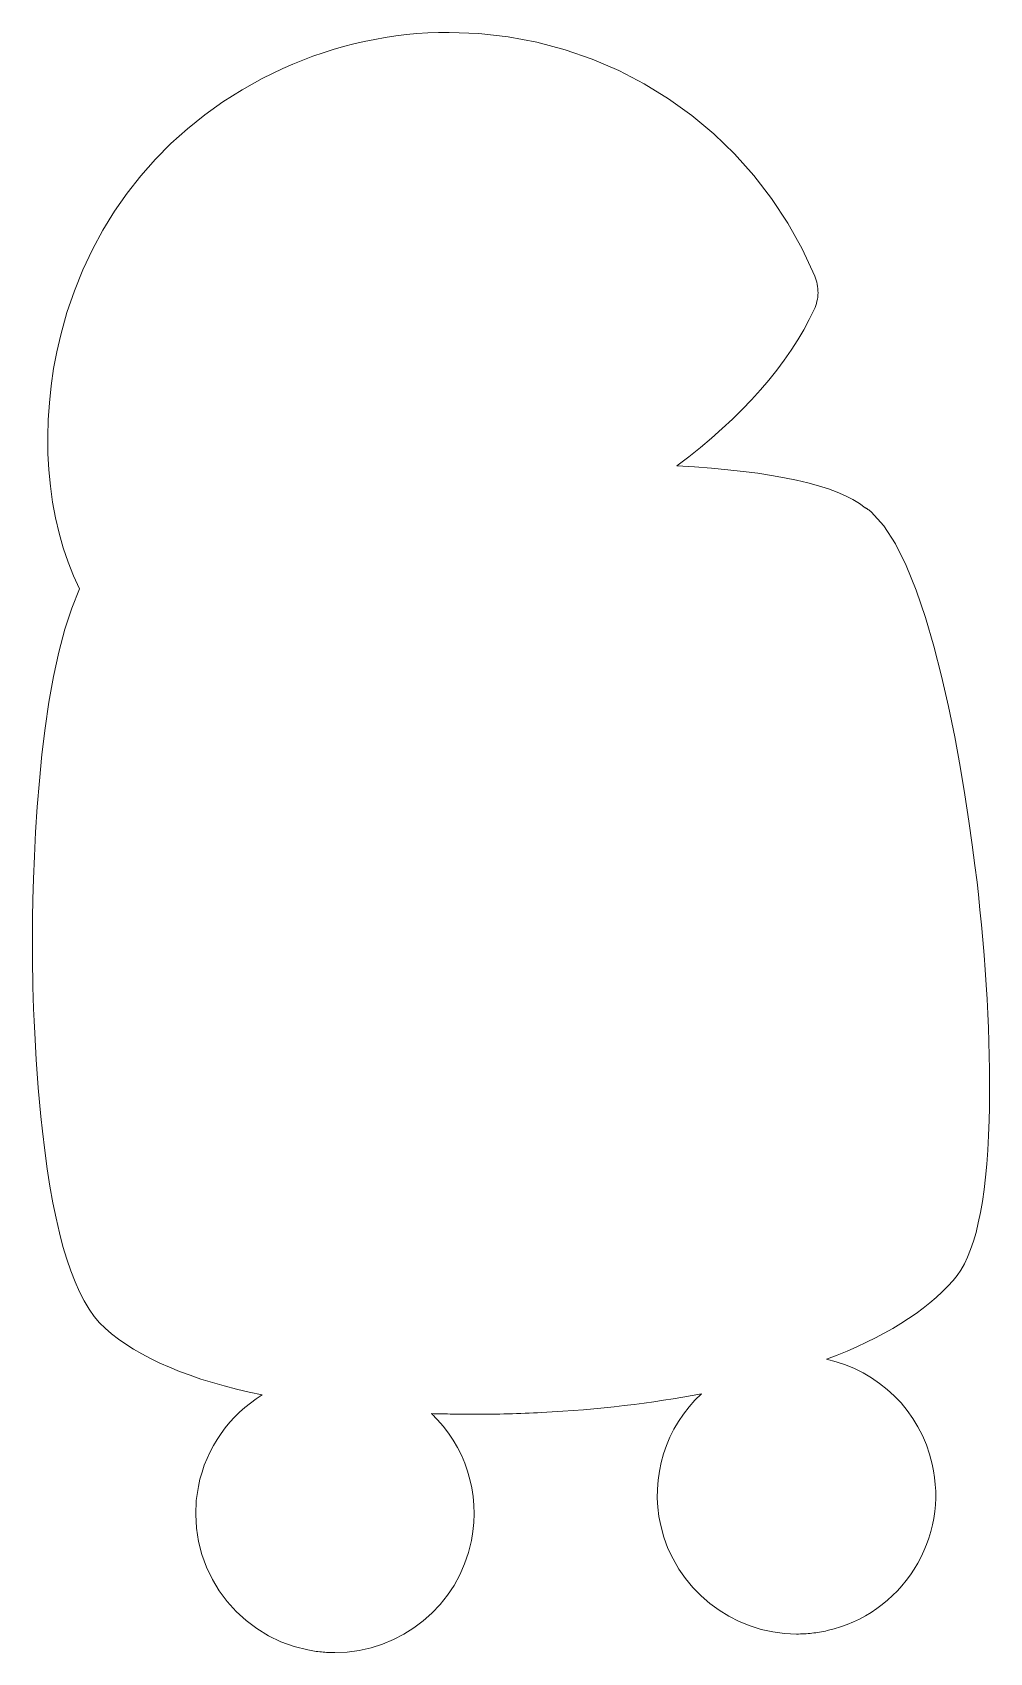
# Model space of a CAD drawing. Header units: inches. Extents: x 4.42 to 6.6, y -6.1 to -2.4.
import ezdxf

# ---------------------------------------------------------------- set-up
doc = ezdxf.new("R2010")
doc.units = ezdxf.units.IN
doc.header["$MEASUREMENT"] = 0
doc.layers.add('Layer 1', color=7, linetype='Continuous')

msp = doc.modelspace()

# ---------------------------------------------------------------- linework, layer by layer
at = {"layer": 'Layer 1', "lineweight": 0}
msp.add_lwpolyline([(6.5766, -4.3708), (6.5734, -4.3425), (6.5687, -4.3042), (6.5626, -4.2572), (6.5549, -4.2029), (6.5457, -4.1428), (6.5349, -4.0782), (6.5225, -4.0106), (6.5084, -3.9413), (6.4926, -3.8718), (6.4751, -3.8035), (6.4559, -3.7378), (6.4348, -3.676), (6.4119, -3.6197), (6.3872, -3.5701), (6.3605, -3.5288), (6.3319, -3.4971), (6.3309, -3.4962), (6.3299, -3.4954), (6.329, -3.4946), (6.328, -3.4939), (6.327, -3.4932), (6.3261, -3.4925), (6.3251, -3.4918), (6.3242, -3.4912), (6.3233, -3.4906), (6.3225, -3.4901), (6.3216, -3.4896), (6.3208, -3.4891), (6.32, -3.4886), (6.3192, -3.4882), (6.3184, -3.4878), (6.3177, -3.4874), (6.3047, -3.4779), (6.2898, -3.4689), (6.273, -3.4604), (6.2544, -3.4523), (6.2339, -3.4447), (6.2116, -3.4376), (6.1874, -3.4309), (6.1615, -3.4247), (6.1337, -3.419), (6.104, -3.4137), (6.0726, -3.4089), (6.0393, -3.4045), (6.0042, -3.4007), (5.9673, -3.3973), (5.9286, -3.3943), (5.8881, -3.3919), (5.9155, -3.371), (5.9418, -3.3499), (5.9672, -3.3285), (5.9916, -3.3069), (6.015, -3.2851), (6.0374, -3.2631), (6.0587, -3.2409), (6.079, -3.2185), (6.0981, -3.196), (6.1163, -3.1733), (6.1333, -3.1504), (6.1492, -3.1275), (6.164, -3.1044), (6.1777, -3.0812), (6.1902, -3.058), (6.2016, -3.0346), (6.2036, -3.0301), (6.2053, -3.0255), (6.2068, -3.0208), (6.208, -3.0161), (6.209, -3.0113), (6.2097, -3.0065), (6.2102, -3.0016), (6.2104, -2.9967), (6.2103, -2.9919), (6.21, -2.987), (6.2095, -2.9822), (6.2087, -2.9773), (6.2077, -2.9725), (6.2064, -2.9678), (6.2048, -2.9631), (6.203, -2.9585), (6.1742, -2.8966), (6.1413, -2.8376), (6.1044, -2.7816), (6.0639, -2.729), (6.0199, -2.6797), (5.9726, -2.6339), (5.9223, -2.5918), (5.8691, -2.5535), (5.8134, -2.5192), (5.7552, -2.489), (5.6949, -2.463), (5.6326, -2.4415), (5.5685, -2.4244), (5.5029, -2.4121), (5.4361, -2.4046), (5.3681, -2.402), (5.3435, -2.4024), (5.319, -2.4033), (5.2946, -2.4049), (5.2703, -2.4072), (5.2461, -2.4101), (5.222, -2.4137), (5.198, -2.4179), (5.1742, -2.4227), (5.1504, -2.4282), (5.1268, -2.4343), (5.1033, -2.441), (5.08, -2.4484), (5.0568, -2.4564), (5.0338, -2.4651), (5.0109, -2.4744), (4.9881, -2.4843), (4.9407, -2.5074), (4.8952, -2.5329), (4.8515, -2.5605), (4.8099, -2.5902), (4.7703, -2.622), (4.7327, -2.6559), (4.6972, -2.6917), (4.6639, -2.7294), (4.6328, -2.7689), (4.604, -2.8103), (4.5774, -2.8533), (4.5533, -2.8981), (4.5315, -2.9444), (4.5122, -2.9923), (4.4954, -3.0417), (4.4811, -3.0925), (4.4722, -3.1311), (4.4649, -3.1699), (4.4592, -3.2088), (4.4551, -3.2478), (4.4525, -3.2866), (4.4515, -3.3252), (4.452, -3.3634), (4.454, -3.4012), (4.4576, -3.4384), (4.4626, -3.4749), (4.4692, -3.5106), (4.4773, -3.5454), (4.4868, -3.5792), (4.4978, -3.6117), (4.5102, -3.643), (4.5241, -3.6729), (4.5063, -3.7165), (4.4905, -3.765), (4.4767, -3.8175), (4.4646, -3.8731), (4.4543, -3.9312), (4.4456, -3.9908), (4.4383, -4.0511), (4.4323, -4.1113), (4.4275, -4.1706), (4.4237, -4.2281), (4.4209, -4.2831), (4.4189, -4.3347), (4.4176, -4.382), (4.4168, -4.4243), (4.4165, -4.4607), (4.4164, -4.4904), (4.4165, -4.5042), (4.4166, -4.5204), (4.4169, -4.5388), (4.4172, -4.5593), (4.4177, -4.5817), (4.4184, -4.6059), (4.4192, -4.6317), (4.4203, -4.659), (4.4216, -4.6876), (4.4232, -4.7173), (4.425, -4.7481), (4.4272, -4.7797), (4.4296, -4.812), (4.4324, -4.8448), (4.4356, -4.878), (4.4392, -4.9115), (4.4445, -4.9556), (4.4502, -4.9974), (4.4565, -5.0371), (4.4632, -5.0746), (4.4704, -5.11), (4.4781, -5.1433), (4.4862, -5.1744), (4.4949, -5.2034), (4.504, -5.2304), (4.5137, -5.2552), (4.5238, -5.278), (4.5345, -5.2987), (4.5457, -5.3174), (4.5573, -5.334), (4.5696, -5.3486), (4.5823, -5.3612), (4.597, -5.3737), (4.6129, -5.3859), (4.6297, -5.3976), (4.6476, -5.409), (4.6665, -5.4199), (4.6864, -5.4304), (4.7073, -5.4406), (4.7293, -5.4503), (4.7523, -5.4597), (4.7763, -5.4686), (4.8013, -5.4771), (4.8273, -5.4853), (4.8543, -5.493), (4.8823, -5.5003), (4.9113, -5.5072), (4.9413, -5.5136), (4.9276, -5.5224), (4.9144, -5.5319), (4.9017, -5.542), (4.8896, -5.5527), (4.8781, -5.564), (4.8671, -5.5759), (4.8568, -5.5884), (4.8471, -5.6014), (4.8381, -5.6149), (4.8297, -5.6289), (4.8221, -5.6434), (4.8152, -5.6583), (4.809, -5.6737), (4.8037, -5.6895), (4.7991, -5.7057), (4.7954, -5.7222), (4.7907, -5.7543), (4.7893, -5.7862), (4.7911, -5.8176), (4.7959, -5.8483), (4.8036, -5.8782), (4.8142, -5.907), (4.8274, -5.9346), (4.8432, -5.9607), (4.8613, -5.9852), (4.8818, -6.008), (4.9044, -6.0287), (4.9291, -6.0472), (4.9556, -6.0634), (4.984, -6.077), (5.014, -6.0879), (5.0455, -6.0958), (5.0493, -6.0965), (5.0532, -6.0972), (5.057, -6.0979), (5.0608, -6.0985), (5.0647, -6.099), (5.0685, -6.0995), (5.0724, -6.0999), (5.0763, -6.1003), (5.0801, -6.1007), (5.084, -6.101), (5.0879, -6.1013), (5.0917, -6.1015), (5.0956, -6.1017), (5.0995, -6.1018), (5.1033, -6.1018), (5.1072, -6.1019), (5.1353, -6.1006), (5.1628, -6.0969), (5.1896, -6.0909), (5.2156, -6.0827), (5.2406, -6.0723), (5.2646, -6.0599), (5.2873, -6.0456), (5.3088, -6.0294), (5.3288, -6.0115), (5.3473, -5.992), (5.3642, -5.9709), (5.3792, -5.9483), (5.3923, -5.9244), (5.4034, -5.8993), (5.4124, -5.873), (5.4191, -5.8457), (5.4224, -5.8254), (5.4245, -5.8051), (5.4252, -5.785), (5.4246, -5.765), (5.4228, -5.7452), (5.4198, -5.7257), (5.4156, -5.7065), (5.4102, -5.6877), (5.4036, -5.6693), (5.396, -5.6513), (5.3872, -5.6338), (5.3774, -5.6169), (5.3666, -5.6007), (5.3547, -5.5851), (5.3418, -5.5702), (5.328, -5.5561), (5.3341, -5.5563), (5.3401, -5.5564), (5.3461, -5.5566), (5.3522, -5.5568), (5.3583, -5.5569), (5.3643, -5.557), (5.3704, -5.5572), (5.3765, -5.5573), (5.3825, -5.5573), (5.3886, -5.5574), (5.3947, -5.5575), (5.4008, -5.5576), (5.4068, -5.5576), (5.4129, -5.5576), (5.419, -5.5576), (5.4251, -5.5577), (5.4348, -5.5576), (5.4446, -5.5576), (5.4544, -5.5575), (5.4641, -5.5574), (5.4738, -5.5573), (5.4835, -5.5571), (5.4932, -5.5569), (5.5029, -5.5567), (5.5125, -5.5564), (5.5221, -5.5561), (5.5317, -5.5558), (5.5413, -5.5554), (5.5508, -5.555), (5.5603, -5.5546), (5.5698, -5.5542), (5.5792, -5.5537), (5.6034, -5.5523), (5.6274, -5.5508), (5.6513, -5.5491), (5.675, -5.5472), (5.6985, -5.5451), (5.7218, -5.5429), (5.745, -5.5404), (5.7679, -5.5378), (5.7907, -5.5351), (5.8132, -5.5321), (5.8356, -5.529), (5.8577, -5.5257), (5.8796, -5.5222), (5.9014, -5.5186), (5.9229, -5.5148), (5.9442, -5.5108), (5.9294, -5.5254), (5.9158, -5.5409), (5.9032, -5.5571), (5.8917, -5.574), (5.8814, -5.5917), (5.8723, -5.6099), (5.8643, -5.6286), (5.8576, -5.6478), (5.8522, -5.6675), (5.848, -5.6875), (5.8451, -5.7078), (5.8435, -5.7283), (5.8433, -5.7491), (5.8445, -5.77), (5.8471, -5.7909), (5.8511, -5.8119), (5.8583, -5.8384), (5.8677, -5.8638), (5.8792, -5.8881), (5.8926, -5.9112), (5.9078, -5.933), (5.9247, -5.9533), (5.9432, -5.9722), (5.9632, -5.9896), (5.9845, -6.0052), (6.007, -6.019), (6.0306, -6.031), (6.0552, -6.0411), (6.0807, -6.049), (6.1069, -6.0548), (6.1338, -6.0584), (6.1611, -6.0596), (6.1656, -6.0595), (6.17, -6.0594), (6.1744, -6.0593), (6.1788, -6.0591), (6.1832, -6.0588), (6.1877, -6.0584), (6.1921, -6.058), (6.1965, -6.0576), (6.2009, -6.057), (6.2053, -6.0565), (6.2097, -6.0558), (6.2141, -6.0551), (6.2185, -6.0543), (6.2228, -6.0535), (6.2272, -6.0526), (6.2315, -6.0516), (6.2469, -6.0478), (6.2619, -6.0432), (6.2767, -6.0379), (6.2911, -6.0319), (6.3051, -6.0253), (6.3187, -6.0179), (6.332, -6.01), (6.3448, -6.0013), (6.3572, -5.9921), (6.3691, -5.9823), (6.3806, -5.9718), (6.3916, -5.9608), (6.402, -5.9492), (6.4119, -5.937), (6.4213, -5.9243), (6.4301, -5.9111), (6.4382, -5.8975), (6.4456, -5.8835), (6.4523, -5.8694), (6.4583, -5.8549), (6.4635, -5.8403), (6.4679, -5.8255), (6.4717, -5.8104), (6.4747, -5.7953), (6.4769, -5.78), (6.4784, -5.7646), (6.4791, -5.7491), (6.479, -5.7336), (6.4782, -5.718), (6.4767, -5.7024), (6.4743, -5.6869), (6.4712, -5.6713), (6.4652, -5.6489), (6.4577, -5.6272), (6.4488, -5.6063), (6.4385, -5.5862), (6.4269, -5.5671), (6.414, -5.549), (6.3999, -5.5318), (6.3846, -5.5158), (6.3683, -5.5008), (6.351, -5.487), (6.3328, -5.4745), (6.3137, -5.4633), (6.2938, -5.4533), (6.2731, -5.4448), (6.2518, -5.4377), (6.2298, -5.4321), (6.2537, -5.4228), (6.2768, -5.4132), (6.2991, -5.4034), (6.3207, -5.3933), (6.3416, -5.3829), (6.3616, -5.3723), (6.3809, -5.3614), (6.3994, -5.3503), (6.4172, -5.3389), (6.4341, -5.3272), (6.4503, -5.3153), (6.4657, -5.3032), (6.4803, -5.2908), (6.4941, -5.2782), (6.5071, -5.2653), (6.5193, -5.2522), (6.5283, -5.2411), (6.5367, -5.2285), (6.5446, -5.2144), (6.552, -5.1987), (6.5589, -5.1814), (6.5653, -5.1626), (6.5711, -5.1422), (6.5764, -5.1202), (6.5813, -5.0966), (6.5856, -5.0715), (6.5894, -5.0447), (6.5927, -5.0162), (6.5955, -4.9862), (6.5979, -4.9544), (6.5997, -4.9211), (6.601, -4.886), (6.6017, -4.8581), (6.6021, -4.8294), (6.6021, -4.7999), (6.6019, -4.7697), (6.6014, -4.7389), (6.6006, -4.7074), (6.5994, -4.6755), (6.598, -4.643), (6.5963, -4.61), (6.5943, -4.5767), (6.5921, -4.5429), (6.5895, -4.5089), (6.5867, -4.4746), (6.5836, -4.4402), (6.5802, -4.4055), (6.5766, -4.3708), (6.5766, -4.3708)], dxfattribs=at)

doc.saveas('drawing.dxf')
